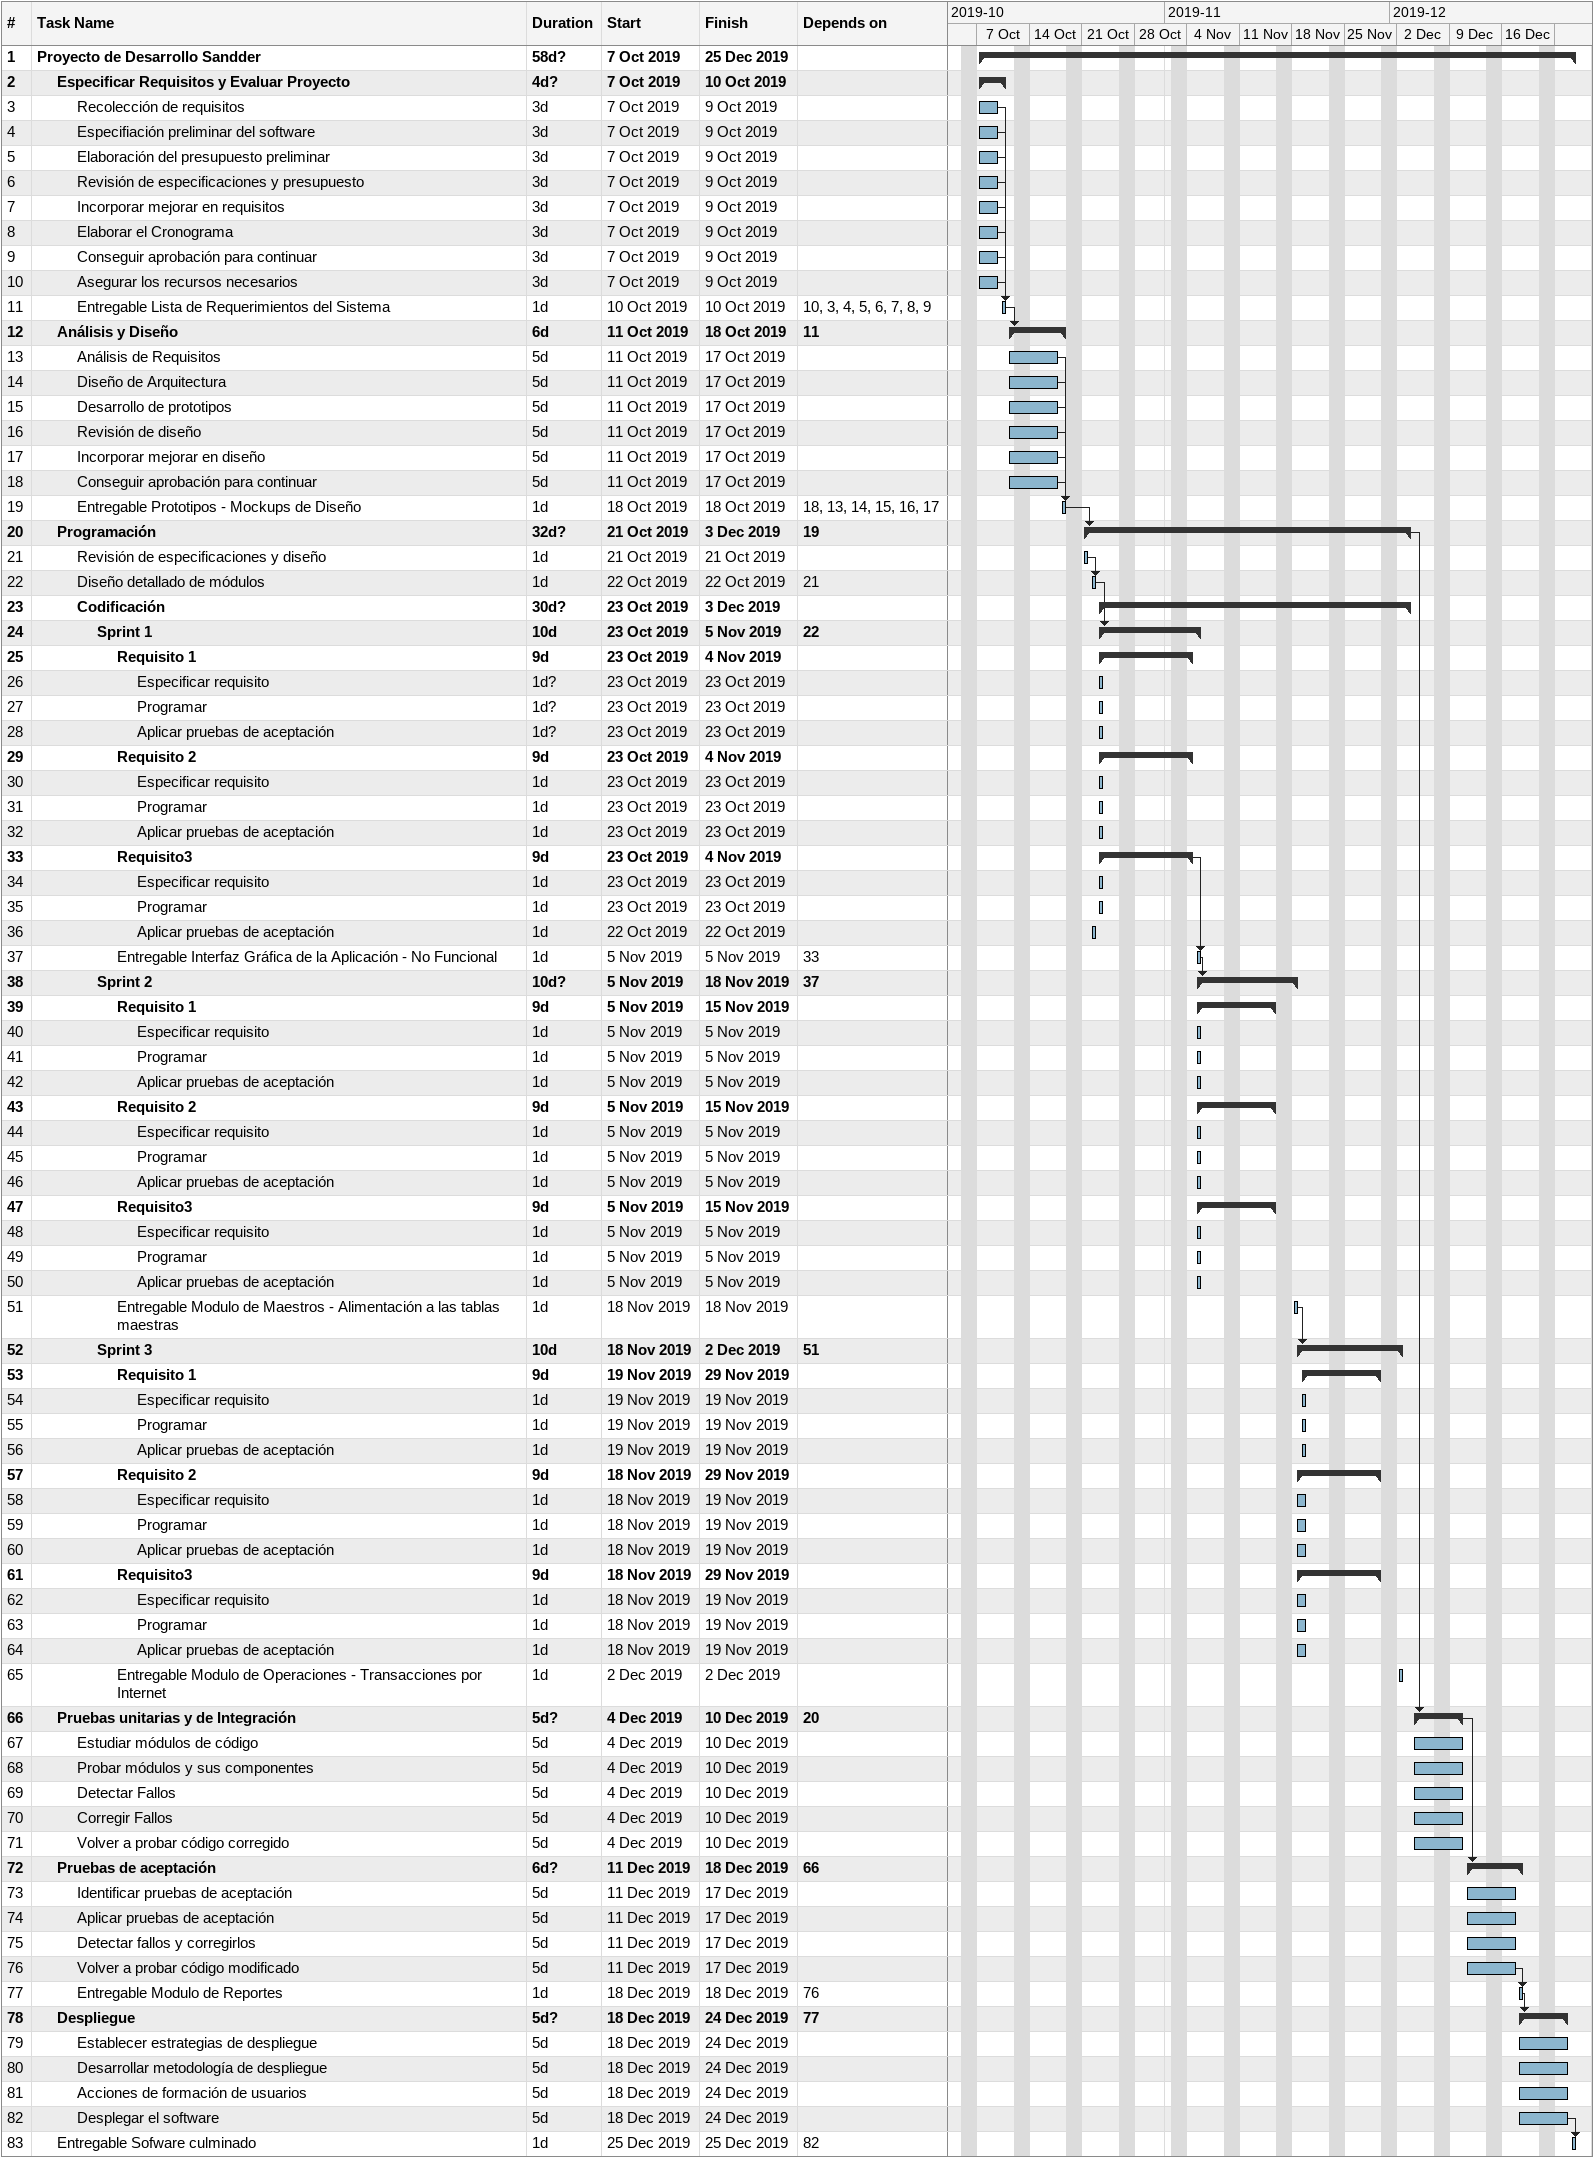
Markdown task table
| ID | Level | Task | Duration | Start | Finish | Predecessors |
|---|---|---|---|---|---|---|
| 1 | 1 | **Proyecto de Desarrollo Sandder** | 58d? | 2019-10-07 | 2019-12-25 |  |
| 2 | 2 | **Especificar Requisitos y Evaluar Proyecto** | 4d? | 2019-10-07 | 2019-10-10 |  |
| 3 | 3 | Recolección de requisitos | 3d | 2019-10-07 | 2019-10-09 |  |
| 4 | 3 | Especifiación preliminar del software | 3d | 2019-10-07 | 2019-10-09 |  |
| 5 | 3 | Elaboración del presupuesto preliminar | 3d | 2019-10-07 | 2019-10-09 |  |
| 6 | 3 | Revisión de especificaciones y presupuesto | 3d | 2019-10-07 | 2019-10-09 |  |
| 7 | 3 | Incorporar mejorar en requisitos | 3d | 2019-10-07 | 2019-10-09 |  |
| 8 | 3 | Elaborar el Cronograma | 3d | 2019-10-07 | 2019-10-09 |  |
| 9 | 3 | Conseguir aprobación para continuar | 3d | 2019-10-07 | 2019-10-09 |  |
| 10 | 3 | Asegurar los recursos necesarios | 3d | 2019-10-07 | 2019-10-09 |  |
| 11 | 3 | Entregable Lista de Requerimientos del Sistema | 1d | 2019-10-10 | 2019-10-10 | 10, 3, 4, 5, 6, 7, 8, 9 |
| 12 | 2 | **Análisis y Diseño** | 6d | 2019-10-11 | 2019-10-18 | 11 |
| 13 | 3 | Análisis de Requisitos | 5d | 2019-10-11 | 2019-10-17 |  |
| 14 | 3 | Diseño de Arquitectura | 5d | 2019-10-11 | 2019-10-17 |  |
| 15 | 3 | Desarrollo de prototipos | 5d | 2019-10-11 | 2019-10-17 |  |
| 16 | 3 | Revisión de diseño | 5d | 2019-10-11 | 2019-10-17 |  |
| 17 | 3 | Incorporar mejorar en diseño | 5d | 2019-10-11 | 2019-10-17 |  |
| 18 | 3 | Conseguir aprobación para continuar | 5d | 2019-10-11 | 2019-10-17 |  |
| 19 | 3 | Entregable Prototipos - Mockups de Diseño | 1d | 2019-10-18 | 2019-10-18 | 18, 13, 14, 15, 16, 17 |
| 20 | 2 | **Programación** | 32d? | 2019-10-21 | 2019-12-03 | 19 |
| 21 | 3 | Revisión de especificaciones y diseño | 1d | 2019-10-21 | 2019-10-21 |  |
| 22 | 3 | Diseño detallado de módulos | 1d | 2019-10-22 | 2019-10-22 | 21 |
| 23 | 3 | **Codificación** | 30d? | 2019-10-23 | 2019-12-03 |  |
| 24 | 4 | **Sprint 1** | 10d | 2019-10-23 | 2019-11-05 | 22 |
| 25 | 5 | **Requisito 1** | 9d | 2019-10-23 | 2019-11-04 |  |
| 26 | 6 | Especificar requisito | 1d? | 2019-10-23 | 2019-10-23 |  |
| 27 | 6 | Programar | 1d? | 2019-10-23 | 2019-10-23 |  |
| 28 | 6 | Aplicar pruebas de aceptación | 1d? | 2019-10-23 | 2019-10-23 |  |
| 29 | 5 | **Requisito 2** | 9d | 2019-10-23 | 2019-11-04 |  |
| 30 | 6 | Especificar requisito | 1d | 2019-10-23 | 2019-10-23 |  |
| 31 | 6 | Programar | 1d | 2019-10-23 | 2019-10-23 |  |
| 32 | 6 | Aplicar pruebas de aceptación | 1d | 2019-10-23 | 2019-10-23 |  |
| 33 | 5 | **Requisito3** | 9d | 2019-10-23 | 2019-11-04 |  |
| 34 | 6 | Especificar requisito | 1d | 2019-10-23 | 2019-10-23 |  |
| 35 | 6 | Programar | 1d | 2019-10-23 | 2019-10-23 |  |
| 36 | 6 | Aplicar pruebas de aceptación | 1d | 2019-10-22 | 2019-10-22 |  |
| 37 | 5 | Entregable Interfaz Gráfica de la Aplicación - No Funcional | 1d | 2019-11-05 | 2019-11-05 | 33 |
| 38 | 4 | **Sprint 2** | 10d? | 2019-11-05 | 2019-11-18 | 37 |
| 39 | 5 | **Requisito 1** | 9d | 2019-11-05 | 2019-11-15 |  |
| 40 | 6 | Especificar requisito | 1d | 2019-11-05 | 2019-11-05 |  |
| 41 | 6 | Programar | 1d | 2019-11-05 | 2019-11-05 |  |
| 42 | 6 | Aplicar pruebas de aceptación | 1d | 2019-11-05 | 2019-11-05 |  |
| 43 | 5 | **Requisito 2** | 9d | 2019-11-05 | 2019-11-15 |  |
| 44 | 6 | Especificar requisito | 1d | 2019-11-05 | 2019-11-05 |  |
| 45 | 6 | Programar | 1d | 2019-11-05 | 2019-11-05 |  |
| 46 | 6 | Aplicar pruebas de aceptación | 1d | 2019-11-05 | 2019-11-05 |  |
| 47 | 5 | **Requisito3** | 9d | 2019-11-05 | 2019-11-15 |  |
| 48 | 6 | Especificar requisito | 1d | 2019-11-05 | 2019-11-05 |  |
| 49 | 6 | Programar | 1d | 2019-11-05 | 2019-11-05 |  |
| 50 | 6 | Aplicar pruebas de aceptación | 1d | 2019-11-05 | 2019-11-05 |  |
| 51 | 5 | Entregable Modulo de Maestros - Alimentación a las tablas maestras | 1d | 2019-11-18 | 2019-11-18 |  |
| 52 | 4 | **Sprint 3** | 10d | 2019-11-18 | 2019-12-02 | 51 |
| 53 | 5 | **Requisito 1** | 9d | 2019-11-19 | 2019-11-29 |  |
| 54 | 6 | Especificar requisito | 1d | 2019-11-19 | 2019-11-19 |  |
| 55 | 6 | Programar | 1d | 2019-11-19 | 2019-11-19 |  |
| 56 | 6 | Aplicar pruebas de aceptación | 1d | 2019-11-19 | 2019-11-19 |  |
| 57 | 5 | **Requisito 2** | 9d | 2019-11-18 | 2019-11-29 |  |
| 58 | 6 | Especificar requisito | 1d | 2019-11-18 | 2019-11-19 |  |
| 59 | 6 | Programar | 1d | 2019-11-18 | 2019-11-19 |  |
| 60 | 6 | Aplicar pruebas de aceptación | 1d | 2019-11-18 | 2019-11-19 |  |
| 61 | 5 | **Requisito3** | 9d | 2019-11-18 | 2019-11-29 |  |
| 62 | 6 | Especificar requisito | 1d | 2019-11-18 | 2019-11-19 |  |
| 63 | 6 | Programar | 1d | 2019-11-18 | 2019-11-19 |  |
| 64 | 6 | Aplicar pruebas de aceptación | 1d | 2019-11-18 | 2019-11-19 |  |
| 65 | 5 | Entregable Modulo de Operaciones - Transacciones por Internet | 1d | 2019-12-02 | 2019-12-02 |  |
| 66 | 2 | **Pruebas unitarias y de Integración** | 5d? | 2019-12-04 | 2019-12-10 | 20 |
| 67 | 3 | Estudiar módulos de código | 5d | 2019-12-04 | 2019-12-10 |  |
| 68 | 3 | Probar módulos y sus componentes | 5d | 2019-12-04 | 2019-12-10 |  |
| 69 | 3 | Detectar Fallos | 5d | 2019-12-04 | 2019-12-10 |  |
| 70 | 3 | Corregir Fallos | 5d | 2019-12-04 | 2019-12-10 |  |
| 71 | 3 | Volver a probar código corregido | 5d | 2019-12-04 | 2019-12-10 |  |
| 72 | 2 | **Pruebas de aceptación** | 6d? | 2019-12-11 | 2019-12-18 | 66 |
| 73 | 3 | Identificar pruebas de aceptación | 5d | 2019-12-11 | 2019-12-17 |  |
| 74 | 3 | Aplicar pruebas de aceptación | 5d | 2019-12-11 | 2019-12-17 |  |
| 75 | 3 | Detectar fallos y corregirlos | 5d | 2019-12-11 | 2019-12-17 |  |
| 76 | 3 | Volver a probar código modificado | 5d | 2019-12-11 | 2019-12-17 |  |
| 77 | 3 | Entregable Modulo de Reportes | 1d | 2019-12-18 | 2019-12-18 | 76 |
| 78 | 2 | **Despliegue** | 5d? | 2019-12-18 | 2019-12-24 | 77 |
| 79 | 3 | Establecer estrategias de despliegue | 5d | 2019-12-18 | 2019-12-24 |  |
| 80 | 3 | Desarrollar metodología de despliegue | 5d | 2019-12-18 | 2019-12-24 |  |
| 81 | 3 | Acciones de formación de usuarios | 5d | 2019-12-18 | 2019-12-24 |  |
| 82 | 3 | Desplegar el software | 5d | 2019-12-18 | 2019-12-24 |  |
| 83 | 2 | Entregable Sofware culminado | 1d | 2019-12-25 | 2019-12-25 | 82 |
